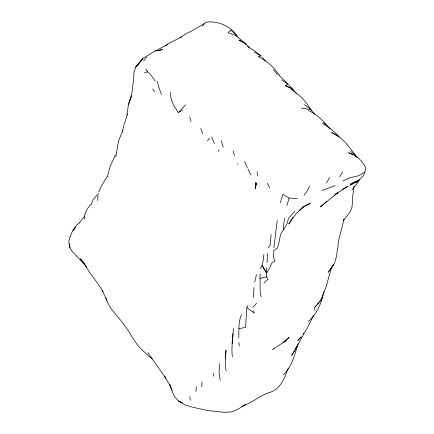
<?xml version="1.0" encoding="UTF-8"?>
<svg xmlns="http://www.w3.org/2000/svg" width="434" height="434" viewBox="0 0 434 434"><rect width="100%" height="100%" fill="white"/><g stroke="black" fill="none" stroke-linecap="round" stroke-linejoin="round"><path stroke-width="0.65" d="M263.877 283.131L268.12 279.208L266.563 276.914L266.297 272.85L266.66 267.865M232.347 356.802C231.235 347.346 232.836 337.967 233.454 328.592M260.047 273.708L260.145 291.366L261.17 297.209M238.771 337.885C239.096 330.046 238.103 321.914 241.559 314.574M225.43 358.652L225.984 350.173C225.555 357.052 224.53 364.142 226.157 370.924M201.788 386.754L201.956 382.05M232.179 343.695L232.396 338.927M247.819 305.574L246.8 307.684L245.606 327.263L238.933 328.744M253.977 287.655L253.391 297.426M195.962 391.435L196.217 386.602M267.377 253.445L267.16 262.673M97.693 200.638L98.008 195.718M355.739 181.634L350.092 185.204C357.643 181.705 366.627 176.388 365.254 166.667L365.032 166.265C361.321 159.951 355.815 154.748 348.632 152.725L352.62 154.797M219.333 363.73L219.127 372.936L220.217 380.222M256.006 184.765L256.217 182.964L255.583 188.372L255.724 187.168M266.297 273.474L266.346 272.698L262.076 265.369L263.232 260.085L263.85 254.601M271.12 234.55L270.029 245.573L268.283 247.651M273.865 247.787L277.223 220.548M232.472 338.26L233.015 333.556M354.084 186.126L352.777 195.799L352.066 206.964L350.113 211.944L343.256 220.787L343.619 219.582M255.724 186.994L255.555 188.34L255.458 182.606L255.914 183.365M255.973 184.982L256.217 182.964M84.348 218.996L85.064 213.55L87.261 208.846L90.896 204.322M131.605 95.637L128.437 104.518L126.912 115.373M284.596 218.025L283.749 223.732L283.7 229.624C278.623 234.68 280.228 242.308 277.201 248.286L273.865 250.489L273.659 256.993L274.407 260.335L275.085 261.002L271.662 263.27L269.579 268.201L266.704 272.834M256.434 274.597L254.709 282.111M115.802 156.842L118.58 140.741L122.751 130.884L122.377 131.931L123.793 125.562L126.891 116.008M129.815 101.155L130.157 99.381M127.075 115.368L127.368 114.044M323.78 291.827C321.556 303.073 316.956 314.091 308.102 321.637M286.95 205.635L289.066 198.04L282.908 194.313L280.288 202.645M70.21 236.313L68.746 241.548L69.95 247.722L71.594 250.727L76.585 256.017M107.431 176.481L110.258 166.113L115.314 155.052M344.037 219.024L338.308 241.716L337.923 247.288L336.079 258.024L334.505 263.15L331.603 267.767M128.437 104.518L131.735 94.33L133.705 77.919L133.927 72.288L135.685 67.232L142.857 58.438L155.057 51.033L162.468 49.644L155.263 51.011L167.481 44.518M98.762 192.045L101.627 185.649L107.306 176.361M298.142 343.723C294.653 354.833 291.919 366.551 283.321 374.949M266.346 272.698L262.076 265.369L260.433 268.689M70.498 236.492C71.903 231.056 74.822 225.978 79.52 222.751M343.256 220.787L343.679 219.604M288.252 368.162C284.671 377.84 280.462 389.493 269.357 392.537C259.434 395.727 251.655 403.251 241.711 406.251M91.265 204.533L93.147 199.526L98.654 193.347M130.146 99.446L131.605 95.654M321.529 298.191L325.636 288.312L331.489 267.653L333.61 264.528L328.245 272.216L331.424 268.006M359.726 179.199C358.37 183.506 354.117 185.898 352.234 189.946M313.397 315.702L307.787 327.16L305.021 331.831M296.01 347.851L295.207 349.592L304.587 332.39M309.654 185.936L307.337 190.846L304.012 195.381M326.411 183.181L329.661 177.479M292.961 217.25L288.784 224.004L291.746 219.403L296.324 213.501L303.474 206.611L299.167 210.702L303.784 206.66L310.272 203.324L302.455 207.289M339.502 176.904L342.659 171.924M84.787 215.915L79.509 222.816M283.7 229.624L287.124 223.445L288.534 218.264L294.925 211.125M358.533 179.692L356.168 182.649L357.757 180.463M202.304 26.295L205.336 22.313C217.358 20.295 230.633 25.883 237.317 36.196M72.988 230.855L75.917 227.177M143.692 60.858L146.692 57.125M316.63 305.069L314.943 307.136L318.936 302.932L322.12 298.348L319.587 301.451M317.476 304.033L318.74 302.482M207.387 141.001L209.682 138.234M300.757 336.968L297.778 340.533L301.5 336.811M303.312 333.914L304.163 332.9M252.924 307.505L256.651 303.192M170.535 92.285C170.101 100.091 174.061 106.509 178.423 112.542L185.622 104.811M326.916 201.083L320.39 206.931L337.506 192.929L335.2 194.427L348.117 186.197L342.111 189.604M283.424 342.431L289.028 337.44L283.424 342.431L286.19 340.592L272.785 349.381L273.55 348.887M165.457 46.004L168.278 43.688L181.412 37.064L180.029 37.753L185.513 34.036L192.126 30.743L204.116 23.696M334.63 195.088L337.744 192.604M364.907 172.01L359.281 175.537L348.925 178.032L342.855 181.043M178.423 112.542L182.399 110.355M290.476 88.27L285.393 85.569L288.1 84.207L281.395 79.867M350.292 183.783L357.578 180.745M335.124 185.633L321.844 190.472M243.566 405.41L245.384 404.716L237.512 409.452L231.87 411.893L224.052 412.3L207.262 410.488L191.801 406.994L184.602 404.808L178.499 400.994L175.303 397.522L173.779 395.124L169.651 384.101L171.869 390.432M297.361 198.604L289.066 198.04M144.392 72.641L147.56 71.865L150.679 74.643L155.28 81.131M259.944 278.313L266.563 276.914M301.413 108.017L310.966 109.748L314.688 114.511M285.393 85.569L292.25 88.655L290.688 89.198C296.742 93.022 302.308 97.666 306.654 103.395L311.238 110.176M182.275 402.855L178.499 400.994L182.079 402.757M355.462 156.278L357.171 157.168L350.667 151.271M292.169 89.176L293.297 89.773L296.552 93.717M308.352 110.415C316.625 114.24 323.411 120.614 328.885 127.813M254.118 51.939L260.867 55.894L258.235 56.659C267.094 60.635 274.228 67.72 279.632 75.673M243.393 42.684L238.96 40.004L245.736 43.709L249.007 47.566M244.499 43.351L246.165 44.36L240.789 39.461L236.156 35.946M322.386 123.348C328.679 126.972 334.484 131.431 339.252 136.927L331.647 132.565C343.169 137.231 349.658 148.157 357.215 157.314M246.8 307.684L254.481 313.153L253.38 310.793M152.329 358.804L148.282 355.739L143.008 350.683M304.397 104.415L310.966 109.748M261.203 56.208L255.675 51.532L249.908 47.973L247.814 46.216L249.029 47.626M279.322 75.63L288.306 84.31M323.466 122.735L329.965 128.676M76.655 256.087L86.675 266.959L80.507 258.789L85.037 264.941M142.873 350.531C134.887 343.853 131.22 334.034 124.916 326.053C118.753 316.619 108.793 308.954 105.961 297.724M288.973 85.064L293.297 89.773M273.263 69.635L277.559 74.507M262.391 57.51L265.179 60.993M218.063 149.914L219.121 151.292M147.82 352.473C153.49 361.267 159.972 369.399 165.685 378.155L164.557 376.164L170.676 386.857M152.73 88.927L154.607 91.824M85.145 265.109C90.337 274.516 97.813 282.355 102.988 291.762L102.424 290.628L106.639 300.236M145.835 68.968L147.56 71.865M165.311 377.499L165.685 378.155M237.528 163.618L237.919 164.329M267.317 183.289L269.769 188.161M248.085 169.238L250.928 175.108M214.396 143.719L211.721 136.922M244.689 161.41L247.353 167.969M200.801 128.497L202.727 133.45M159.023 88.015L161.497 94.498M221.28 140.692L223.152 147.099M189.729 116.887L191.09 121.623M157.222 81.304L158.947 87.744M233.34 151.021L234.376 155.421M257.053 171.701L257.894 175.971M314.563 307.462L314.997 310.907M189.804 396.6L190.282 400.349M69.548 243.707L69.95 247.722M238.895 342.377L239.264 346.05M213.295 373.169L213.327 376.294M297.426 345.974L291.729 355.327L297.426 345.974M139.281 62.805L135.685 67.232L142.857 58.438L139.281 62.805M230.779 30.174L228.04 32.642L237.279 36.082L230.779 30.174"/></g></svg>
